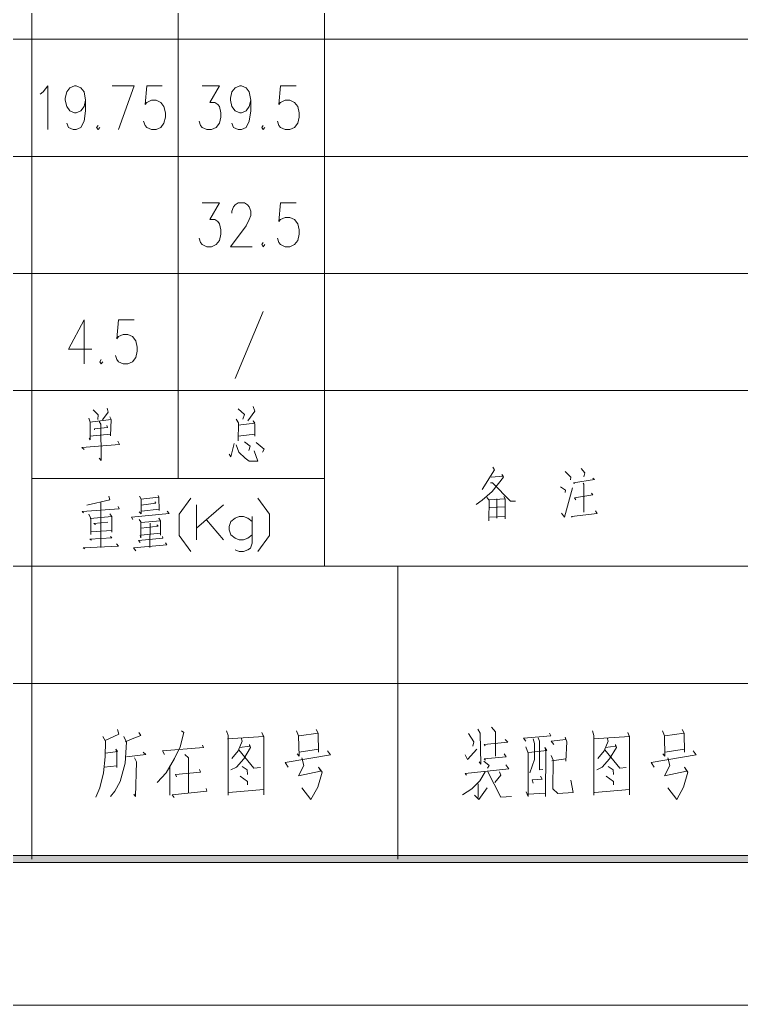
# Model space of a CAD drawing. Header units: millimetres. Extents: x 0 to 414, y 0 to 292.
# Drawn here: x 305 to 353.6, y 0 to 66.4 of the extents above; entities that cross this region are included whole.
import ezdxf

# ---------------------------------------------------------------- set-up
doc = ezdxf.new("R2010")
doc.units = ezdxf.units.MM

msp = doc.modelspace()

# ---------------------------------------------------------------- hatches: boundary and pattern name
h = msp.add_hatch(color=0)
h.dxf.hatch_style = 2
h.paths.add_polyline_path([(20.976167, 9.609667), (21.448889, 10.085917), (403.997583, 10.085917), (404.473833, 9.609667)])

# ---------------------------------------------------------------- linework, layer by layer
at = {"color": 0, "lineweight": 0}
for points in [[(0, 0), (0, 292.466889), (414.0835, 292.466889), (414.0835, 0)], [(20.976167, 9.609667), (21.448889, 10.085917), (403.997583, 10.085917), (404.473833, 9.609667)]]:
    msp.add_lwpolyline(points, close=True, dxfattribs=at)
for points in [[(305.84775, 29.562778), (305.84775, 88.705972)], [(315.704361, 35.475333), (315.704361, 88.705972)], [(325.5645, 29.562778), (325.5645, 88.705972)], [(355.134333, 65.048694), (177.70475, 65.048694)], [(306.408667, 61.358639), (306.616806, 61.49975), (306.934306, 61.923083), (306.934306, 58.970333)], [(309.46725, 60.938833), (309.361417, 60.5155), (309.14975, 60.233278), (308.83225, 60.095694), (308.729944, 60.095694), (308.412444, 60.233278), (308.200778, 60.5155), (308.094944, 60.938833), (308.094944, 61.079944), (308.200778, 61.49975), (308.412444, 61.781972), (308.729944, 61.923083), (308.83225, 61.923083), (309.14975, 61.781972), (309.361417, 61.49975), (309.46725, 60.938833), (309.46725, 60.233278), (309.361417, 59.53125), (309.14975, 59.107917), (308.83225, 58.970333), (308.624111, 58.970333), (308.306611, 59.107917), (308.200778, 59.390139)], [(311.259361, 61.923083), (312.7375, 61.923083), (311.682694, 58.970333)], [(314.635444, 61.923083), (313.580639, 61.923083), (313.474806, 60.656611), (313.580639, 60.797722), (313.898139, 60.938833), (314.215639, 60.938833), (314.533139, 60.797722), (314.741278, 60.5155), (314.847111, 60.095694), (314.847111, 59.813472), (314.741278, 59.390139), (314.533139, 59.107917), (314.215639, 58.970333), (313.898139, 58.970333), (313.580639, 59.107917), (313.474806, 59.249028), (313.3725, 59.53125)], [(317.320083, 61.923083), (318.480722, 61.923083), (317.845722, 60.797722), (318.163222, 60.797722), (318.374889, 60.656611), (318.480722, 60.5155), (318.586556, 60.095694), (318.586556, 59.813472), (318.480722, 59.390139), (318.269056, 59.107917), (317.951556, 58.970333), (317.637583, 58.970333), (317.320083, 59.107917), (317.21425, 59.249028), (317.108417, 59.53125)], [(320.590333, 60.938833), (320.4845, 60.5155), (320.272833, 60.233278), (319.958861, 60.095694), (319.853028, 60.095694), (319.535528, 60.233278), (319.323861, 60.5155), (319.218028, 60.938833), (319.218028, 61.079944), (319.323861, 61.49975), (319.535528, 61.781972), (319.853028, 61.923083), (319.958861, 61.923083), (320.272833, 61.781972), (320.4845, 61.49975), (320.590333, 60.938833), (320.590333, 60.233278), (320.4845, 59.53125), (320.272833, 59.107917), (319.958861, 58.970333), (319.747194, 58.970333), (319.429694, 59.107917), (319.323861, 59.390139)], [(323.648917, 61.923083), (322.594111, 61.923083), (322.488278, 60.656611), (322.594111, 60.797722), (322.911611, 60.938833), (323.229111, 60.938833), (323.543083, 60.797722), (323.75475, 60.5155), (323.860583, 60.095694), (323.860583, 59.813472), (323.75475, 59.390139), (323.543083, 59.107917), (323.229111, 58.970333), (322.911611, 58.970333), (322.594111, 59.107917), (322.488278, 59.249028), (322.382444, 59.53125)], [(310.310389, 59.249028), (310.204556, 59.107917), (310.310389, 58.970333), (310.416222, 59.107917)], [(321.433472, 59.249028), (321.327639, 59.107917), (321.433472, 58.970333), (321.539306, 59.107917)], [(355.134333, 57.160583), (177.70475, 57.160583)], [(317.320083, 54.0385), (318.480722, 54.0385), (317.845722, 52.913139), (318.163222, 52.913139), (318.374889, 52.772028), (318.480722, 52.630917), (318.586556, 52.207583), (318.586556, 51.925361), (318.480722, 51.505556), (318.269056, 51.223333), (317.951556, 51.082222), (317.637583, 51.082222), (317.320083, 51.223333), (317.21425, 51.364444), (317.108417, 51.646667)], [(319.323861, 53.332944), (319.323861, 53.474056), (319.429694, 53.756278), (319.535528, 53.897389), (319.747194, 54.0385), (320.167, 54.0385), (320.378667, 53.897389), (320.4845, 53.756278), (320.590333, 53.474056), (320.590333, 53.191833), (320.4845, 52.913139), (320.272833, 52.489806), (319.218028, 51.082222), (320.696167, 51.082222)], [(323.648917, 54.0385), (322.594111, 54.0385), (322.488278, 52.772028), (322.594111, 52.913139), (322.911611, 53.050722), (323.229111, 53.050722), (323.543083, 52.913139), (323.75475, 52.630917), (323.860583, 52.207583), (323.860583, 51.925361), (323.75475, 51.505556), (323.543083, 51.223333), (323.229111, 51.082222), (322.911611, 51.082222), (322.594111, 51.223333), (322.488278, 51.364444), (322.382444, 51.646667)], [(321.433472, 51.364444), (321.327639, 51.223333), (321.433472, 51.082222), (321.539306, 51.223333)], [(355.134333, 49.276), (177.70475, 49.276)], [(321.433472, 46.714833), (319.535528, 42.213389)], [(309.361417, 46.150389), (308.306611, 44.181889), (309.890583, 44.181889)], [(309.361417, 46.150389), (309.361417, 43.197639)], [(312.7375, 46.150389), (311.682694, 46.150389), (311.576861, 44.883917), (311.682694, 45.025028), (312.000194, 45.166139), (312.314167, 45.166139), (312.631667, 45.025028), (312.843333, 44.746333), (312.949167, 44.323), (312.949167, 44.040778), (312.843333, 43.620972), (312.631667, 43.33875), (312.314167, 43.197639), (312.000194, 43.197639), (311.682694, 43.33875), (311.576861, 43.479861), (311.471028, 43.758556)], [(310.522056, 43.479861), (310.416222, 43.33875), (310.522056, 43.197639), (310.627889, 43.33875)], [(355.134333, 41.391417), (177.70475, 41.391417)], [(310.310389, 39.751), (309.968194, 40.093194)], [(310.994778, 39.937972), (310.599667, 39.412333)], [(310.994778, 39.937972), (310.917167, 40.216667)], [(320.167, 39.78275), (319.743667, 40.156694)], [(320.854917, 40.001472), (320.403361, 39.348833)], [(320.854917, 40.001472), (320.749083, 40.311917)], [(309.781222, 39.257111), (309.675389, 39.535806)], [(309.781222, 39.257111), (309.781222, 38.075306), (309.703611, 38.198778)], [(311.18175, 39.440556), (311.100611, 39.627528), (311.18175, 39.440556), (311.153528, 38.354), (311.153528, 38.44925), (309.756528, 38.325778)], [(311.18175, 39.440556), (309.756528, 39.257111)], [(310.310389, 39.751), (310.282167, 39.440556)], [(310.493833, 39.130111), (310.388, 39.317083)], [(319.771889, 39.225361), (319.613139, 39.472306)], [(319.743667, 39.070139), (320.854917, 39.193611), (320.749083, 39.348833), (320.854917, 39.161861), (320.854917, 38.325778), (320.854917, 38.44925), (319.743667, 38.325778)], [(319.771889, 39.225361), (319.743667, 38.015333)], [(320.167, 39.78275), (320.061167, 39.472306)], [(310.074028, 38.759694), (310.074028, 38.819667), (310.941861, 38.914917), (310.888944, 39.038389)], [(310.493833, 39.130111), (310.522056, 36.678306), (310.388, 36.833528)], [(309.361417, 37.422667), (309.202667, 37.549667), (311.760306, 37.764861), (311.629778, 37.983583)], [(319.136889, 37.112222), (319.242722, 36.928778), (319.482611, 37.828361)], [(320.562111, 37.641389), (320.167, 37.951833)], [(320.957222, 37.888333), (321.486389, 37.454417), (321.380556, 37.239222)], [(319.796583, 37.239222), (319.613139, 37.733111)], [(319.796583, 37.239222), (320.219917, 36.833528), (320.4845, 36.646556), (321.063056, 36.646556), (320.826694, 37.330944)], [(320.562111, 37.641389), (320.456278, 37.362694)], [(337.005083, 36.057417), (336.186639, 34.723917)], [(337.005083, 36.057417), (336.89925, 36.244389)], [(341.757, 35.933944), (342.152111, 35.56), (342.123889, 35.373028)], [(343.101083, 35.842222), (342.8365, 36.152667)], [(343.101083, 35.842222), (343.023472, 35.59175)], [(305.84775, 35.475333), (325.5645, 35.475333)], [(337.583639, 35.6235), (337.506028, 35.746972), (337.611861, 35.56), (336.846333, 34.596917), (336.186639, 34.007778), (335.763306, 33.729083)], [(336.7405, 35.189583), (336.871028, 35.189583), (338.084583, 33.947806), (338.430306, 33.947806)], [(337.583639, 35.6235), (336.793417, 35.56)], [(342.388472, 35.126083), (342.335556, 35.189583), (343.736083, 35.404778), (343.63025, 35.500028)], [(341.781694, 34.692167), (341.464194, 34.907361)], [(341.517111, 33.139944), (341.728778, 32.86125), (342.257944, 34.847389)], [(341.781694, 34.692167), (341.757, 34.536944)], [(343.023472, 35.094333), (342.970556, 35.157833)], [(343.023472, 35.094333), (343.023472, 33.199917)], [(311.100611, 34.025417), (309.544861, 33.683222)], [(310.493833, 30.825722), (310.493833, 33.898417)], [(311.100611, 34.025417), (311.023, 34.272361)], [(313.21375, 34.085389), (313.21375, 33.094083), (313.079694, 33.217556)], [(313.21375, 34.085389), (313.107917, 34.272361)], [(314.399083, 34.208861), (313.185528, 34.085389)], [(314.399083, 34.208861), (314.346167, 34.335861), (314.399083, 34.208861), (314.427306, 33.309278), (314.427306, 33.404528), (313.238444, 33.277528)], [(314.187417, 33.806694), (314.138028, 33.898417)], [(316.561611, 34.152417), (315.778444, 33.062333), (315.778444, 31.637111), (316.561611, 30.547028)], [(321.063056, 30.547028), (321.846222, 31.637111), (321.846222, 33.062333), (321.063056, 34.152417)], [(336.659361, 34.007778), (336.500611, 34.19475)], [(336.659361, 34.007778), (336.634667, 32.610778)], [(337.717694, 34.103028), (336.659361, 34.039528)], [(337.160306, 32.79775), (337.160306, 34.103028)], [(337.717694, 34.103028), (337.636556, 34.25825), (337.717694, 34.103028), (337.717694, 32.766)], [(342.494306, 34.039528), (342.388472, 34.163), (343.63025, 34.381722), (343.549111, 34.473444)], [(309.333194, 33.154056), (309.227361, 33.249306), (311.735611, 33.43275), (311.654472, 33.587972)], [(312.659889, 32.720139), (312.554056, 32.875361), (315.087, 33.122306), (314.952944, 33.277528)], [(314.187417, 33.806694), (313.21375, 33.683222)], [(316.946139, 31.33725), (316.946139, 33.700861)], [(316.946139, 32.123944), (318.762944, 33.700861)], [(336.687583, 33.510361), (337.717694, 33.573861)], [(342.205028, 32.921222), (343.919528, 33.108194), (343.813694, 33.295167)], [(309.809444, 32.783639), (309.675389, 33.062333)], [(309.781222, 32.783639), (311.234667, 32.907111)], [(311.234667, 32.907111), (311.234667, 31.852306), (311.234667, 31.975778), (309.809444, 31.880528)], [(309.809444, 32.783639), (309.809444, 31.697083)], [(310.123417, 32.377944), (310.021111, 32.441444), (310.970083, 32.533167)], [(311.234667, 32.907111), (311.100611, 33.094083)], [(313.185528, 32.564917), (313.079694, 32.720139)], [(313.185528, 32.564917), (313.185528, 31.478361), (313.132611, 31.633583)], [(314.480222, 32.628417), (314.399083, 32.811861), (314.504917, 32.628417), (314.504917, 31.665333), (314.504917, 31.788806), (313.185528, 31.665333)], [(314.480222, 32.628417), (313.21375, 32.501417)], [(317.616417, 32.688389), (318.762944, 31.33725)], [(320.678528, 32.5755), (320.392778, 32.801278), (320.1035, 32.914167), (319.81775, 32.914167), (319.532, 32.801278), (319.242722, 32.5755), (319.147472, 32.236833), (319.147472, 32.011056), (319.242722, 31.672389), (319.532, 31.446611), (319.81775, 31.33725), (320.1035, 31.33725), (320.392778, 31.446611), (320.678528, 31.672389)], [(320.678528, 32.914167), (320.678528, 31.111472), (320.583278, 30.772806), (320.392778, 30.659917), (320.1035, 30.547028), (319.81775, 30.547028), (319.532, 30.659917)], [(336.687583, 32.86125), (337.742389, 32.921222)], [(342.205028, 32.921222), (342.229722, 32.86125)], [(314.346167, 32.254472), (313.21375, 32.131)], [(313.792306, 30.825722), (313.820528, 32.473194)], [(314.346167, 32.254472), (314.268556, 32.346194)], [(309.862361, 31.323139), (309.756528, 31.386639), (311.234667, 31.478361), (311.153528, 31.570083)], [(313.132611, 31.167917), (313.026778, 31.291389), (314.663667, 31.446611), (314.638972, 31.570083)], [(309.3085, 30.793972), (311.682694, 30.920972), (311.548639, 31.076194)], [(309.3085, 30.793972), (309.410806, 30.734)], [(312.684583, 30.793972), (314.92825, 31.012694), (314.847111, 31.136167)], [(312.684583, 30.793972), (312.843333, 30.610528)], [(355.134333, 29.562778), (177.70475, 29.562778)], [(305.84775, 9.846028), (305.84775, 29.562778)], [(330.492806, 9.846028), (330.492806, 29.562778)], [(355.134333, 21.674667), (177.70475, 21.674667)], [(336.052583, 18.330333), (335.886778, 18.601972)], [(337.072111, 18.407944), (336.811056, 18.718389)], [(310.814861, 17.787056), (310.617306, 18.0975)], [(311.703861, 18.252722), (310.779583, 17.825861)], [(311.703861, 18.252722), (311.605083, 18.563167)], [(312.233028, 17.709444), (312.035472, 18.0975)], [(313.189056, 18.175111), (312.596389, 17.942278), (312.13425, 17.74825)], [(313.189056, 18.175111), (313.058528, 18.369139)], [(315.926611, 18.485556), (316.092417, 18.369139), (315.827833, 17.399), (315.464472, 16.622889), (314.903556, 15.65275), (314.279139, 14.993056)], [(319.059278, 18.175111), (318.9605, 18.485556)], [(319.027528, 17.942278), (321.46875, 18.0975), (321.338222, 18.369139), (321.46875, 18.058694), (321.46875, 14.178139), (321.46875, 14.527389), (319.094556, 14.333361)], [(319.059278, 18.175111), (319.059278, 14.139333)], [(320.018833, 17.787056), (319.951806, 18.019889)], [(323.811194, 18.136306), (323.677139, 18.485556)], [(323.811194, 18.136306), (323.842944, 16.778111), (323.712417, 16.933333)], [(325.130583, 18.330333), (324.996528, 18.563167), (325.130583, 18.330333), (325.162333, 17.04975), (325.162333, 17.243778), (323.842944, 17.04975)], [(325.130583, 18.330333), (323.842944, 18.136306)], [(335.622194, 17.74825), (335.258833, 18.291528)], [(336.052583, 18.330333), (336.084333, 16.234833), (335.985556, 16.390056)], [(337.072111, 18.407944), (337.072111, 16.778111)], [(339.118222, 17.787056), (338.952417, 17.981083), (340.800972, 18.136306), (340.702194, 18.330333)], [(339.710889, 17.631833), (339.612111, 17.942278)], [(340.0425, 17.787056), (339.943722, 18.019889)], [(340.998528, 17.554222), (340.832722, 17.787056), (341.824028, 17.903472), (341.757, 18.058694), (341.891056, 17.74825), (341.824028, 16.428861), (341.824028, 16.584083), (340.868, 16.467667)], [(343.704333, 18.175111), (343.605556, 18.485556)], [(343.669056, 17.942278), (346.110278, 18.0975), (345.97975, 18.369139), (346.110278, 18.058694), (346.110278, 14.178139), (346.110278, 14.527389), (343.736083, 14.333361)], [(343.704333, 18.175111), (343.704333, 14.139333)], [(344.660361, 17.787056), (344.593333, 18.019889)], [(348.452722, 18.136306), (348.322194, 18.485556)], [(348.452722, 18.136306), (348.488, 16.778111), (348.353944, 16.933333)], [(349.772111, 18.330333), (349.641583, 18.563167), (349.772111, 18.330333), (349.807389, 17.04975), (349.807389, 17.243778), (348.488, 17.04975)], [(349.772111, 18.330333), (348.488, 18.136306)], [(310.814861, 17.787056), (310.779583, 16.739306), (310.680806, 15.65275), (310.41975, 14.643806), (310.155167, 14.022917)], [(312.233028, 17.709444), (312.13425, 16.312444), (311.802639, 15.070667), (311.439278, 14.410972), (311.142944, 14.061722)], [(314.773028, 16.894528), (314.638972, 17.127361), (317.411806, 17.360194), (317.344778, 17.515417)], [(320.512722, 17.437806), (320.512722, 17.554222), (320.57975, 17.360194), (320.117611, 16.584083), (319.620194, 16.040806), (319.256833, 15.846778)], [(320.018833, 17.787056), (319.75425, 17.127361), (319.323861, 16.622889)], [(320.512722, 17.437806), (319.853028, 17.360194)], [(335.622194, 17.74825), (335.555167, 17.437806)], [(336.380667, 17.476611), (336.313639, 17.554222), (337.897611, 17.709444), (337.731806, 17.903472)], [(339.284028, 16.972139), (339.118222, 17.399)], [(340.536389, 17.166167), (340.405861, 17.360194), (340.469361, 17.127361), (340.437611, 14.061722), (340.437611, 14.294556), (339.284028, 14.216944)], [(339.710889, 17.631833), (339.710889, 16.545278), (339.382806, 15.65275)], [(340.0425, 17.787056), (340.0425, 15.846778), (340.271806, 15.885583)], [(345.15425, 17.437806), (345.15425, 17.554222), (345.221278, 17.360194), (344.759139, 16.584083), (344.26525, 16.040806), (343.901889, 15.846778)], [(344.660361, 17.787056), (344.395778, 17.127361), (343.968917, 16.622889)], [(345.15425, 17.437806), (344.494556, 17.360194)], [(311.605083, 17.088556), (311.506306, 17.243778), (311.573333, 17.010944), (311.573333, 16.002), (311.573333, 16.118417), (310.716083, 16.040806)], [(311.605083, 17.088556), (310.814861, 16.972139)], [(312.233028, 16.739306), (313.517139, 16.894528), (313.354861, 17.04975)], [(312.892722, 16.390056), (312.758667, 16.661694)], [(316.159444, 16.894528), (316.38875, 16.661694), (316.38875, 14.333361)], [(320.809056, 15.963194), (319.786, 17.204972)], [(323.11975, 16.040806), (322.918667, 16.35125), (325.956083, 16.855722), (325.758528, 17.127361)], [(324.0405, 16.661694), (324.174556, 16.157222), (323.811194, 15.458722), (325.296389, 15.769167), (325.162333, 16.040806), (325.395167, 15.691556), (325.098833, 14.682611), (324.636694, 13.867694), (324.0405, 14.643806)], [(335.191806, 16.545278), (335.029528, 16.855722)], [(335.191806, 16.545278), (335.81975, 17.243778)], [(336.412417, 16.506472), (336.313639, 16.584083), (337.798833, 16.739306), (337.668306, 16.933333)], [(339.284028, 16.972139), (339.284028, 14.061722), (339.149972, 14.372167)], [(340.536389, 17.166167), (339.315778, 17.010944)], [(340.966778, 16.506472), (340.832722, 16.816917)], [(345.450583, 15.963194), (344.431056, 17.204972)], [(347.761278, 16.040806), (347.563722, 16.35125), (350.597611, 16.855722), (350.400056, 17.127361)], [(348.685556, 16.661694), (348.816083, 16.157222), (348.452722, 15.458722), (349.937917, 15.769167), (349.807389, 16.040806), (350.036694, 15.691556), (349.740361, 14.682611), (349.278222, 13.867694), (348.685556, 14.643806)], [(312.892722, 16.390056), (312.825694, 14.061722), (312.726917, 14.216944)], [(315.136389, 16.118417), (315.136389, 14.139333)], [(320.346917, 15.846778), (320.018833, 16.079611)], [(320.809056, 15.963194), (321.239444, 16.002)], [(335.128306, 15.497528), (335.029528, 15.613944), (337.964639, 15.924389), (337.767083, 16.196028)], [(336.64525, 16.157222), (336.281889, 16.428861)], [(336.64525, 16.157222), (336.546472, 15.963194)], [(340.966778, 16.506472), (340.9315, 14.566194), (341.263111, 14.25575), (342.317917, 14.333361), (342.152111, 15.148278)], [(344.991972, 15.846778), (344.660361, 16.079611)], [(345.450583, 15.963194), (345.880972, 16.002)], [(315.598528, 15.381111), (315.5315, 15.536333), (317.21425, 15.691556), (317.147222, 15.885583)], [(319.884778, 15.419917), (320.378667, 15.070667), (320.378667, 14.837833)], [(320.346917, 15.846778), (320.378667, 15.536333)], [(336.017306, 15.109472), (336.380667, 15.730361)], [(337.435472, 14.022917), (336.546472, 15.769167)], [(337.435472, 15.497528), (337.040361, 14.993056)], [(337.435472, 15.497528), (337.336694, 15.730361)], [(339.548611, 15.187083), (340.208306, 15.225889), (340.109528, 15.419917)], [(344.529833, 15.419917), (345.023722, 15.070667), (345.023722, 14.837833)], [(344.991972, 15.846778), (345.023722, 15.536333)], [(315.298667, 14.178139), (317.641111, 14.410972), (317.577611, 14.605)], [(336.017306, 15.109472), (335.491667, 14.566194), (334.863722, 14.178139)], [(335.918528, 14.915444), (335.918528, 13.984111)], [(335.950278, 13.867694), (336.511194, 14.643806)], [(339.548611, 15.187083), (339.612111, 14.95425)], [(315.298667, 14.178139), (315.432722, 13.984111)], [(335.950278, 13.867694), (335.653944, 14.139333)], [(337.435472, 14.022917), (338.162194, 14.061722)]]:
    msp.add_lwpolyline(points, dxfattribs=at)

doc.saveas('drawing.dxf')
